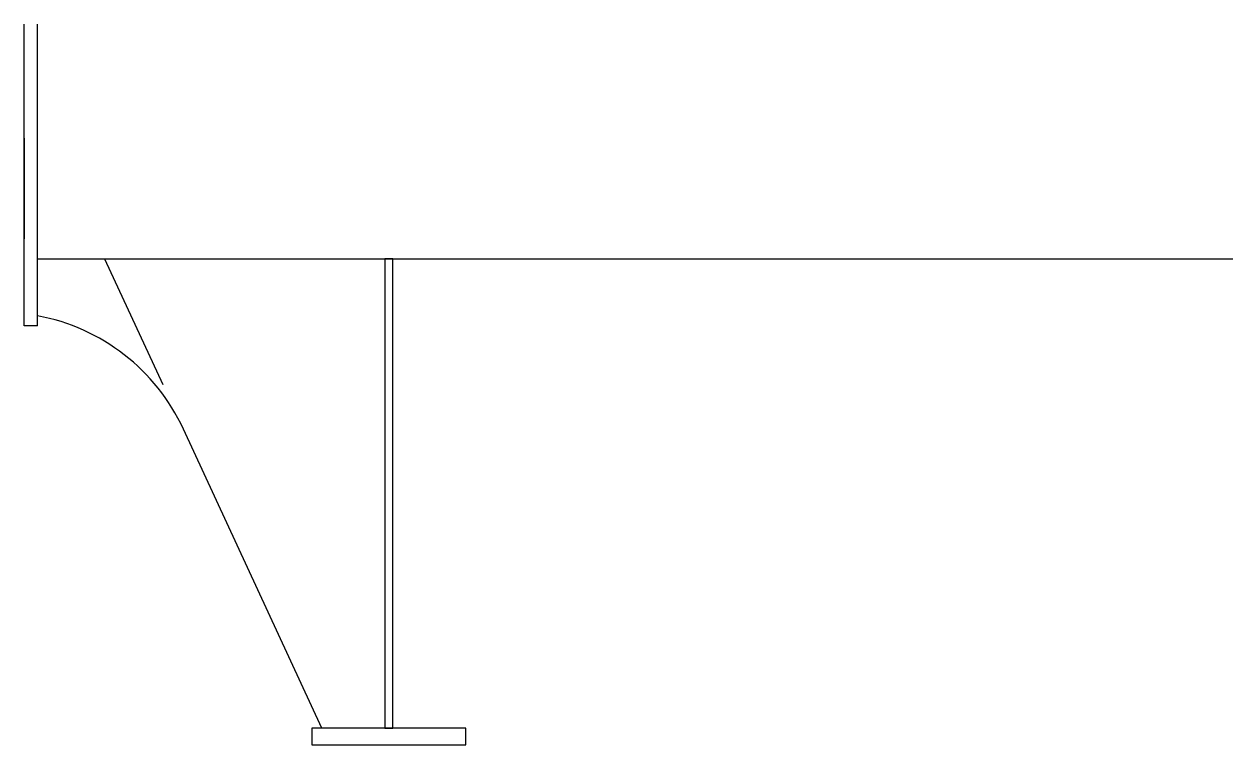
# Model space of a CAD drawing. Header units: metres. Extents: x -238363 to -234756, y -46449 to -44299.
import ezdxf

# ---------------------------------------------------------------- set-up
doc = ezdxf.new("R2010")
doc.units = ezdxf.units.M
for name, color, linetype in [('100-DF1', 7, 'Continuous'), ('200-CO3', 7, 'Continuous'), ('Plate _Visible', 7, 'Continuous'), ('粗实线', 7, 'Continuous')]:
    doc.layers.add(name, color=color, linetype=linetype)

msp = doc.modelspace()

# ---------------------------------------------------------------- linework, layer by layer
at = {"color": 7, "linetype": 'Continuous'}
for p, q in [((-238362.5, -45199.1), (-238362.5, -44299.1)), ((-238322.5, -45199.1), (-238322.5, -44299.1)), ((-238322.5, -45199.1), (-238362.5, -45199.1))]:
    msp.add_line(p, q, dxfattribs=at)
at = {"layer": '100-DF1', "color": 7, "linetype": 'Continuous'}
for p, q in [((-237262.5, -44999.1), (-237286.5, -44999.1)), ((-237286.5, -44999.1), (-237286.5, -46399.1)), ((-237262.5, -46399.1), (-237262.5, -44999.1)), ((-237044.5, -46399.1), (-237504.5, -46399.1)), ((-237504.5, -46399.1), (-237504.5, -46449.1)), ((-237286.5, -46399.1), (-237262.5, -46399.1)), ((-237044.5, -46449.1), (-237044.5, -46399.1)), ((-237504.5, -46449.1), (-237044.5, -46449.1))]:
    msp.add_line(p, q, dxfattribs=at)
at = {"layer": '200-CO3', "color": 7, "linetype": 'Continuous', "lineweight": 5}
msp.add_line((-238322.5, -44979.1), (-238322.5, -44864.4), dxfattribs=at)
at = {"layer": '200-CO3', "color": 7, "linetype": 'Continuous'}
for p, q in [((-238122.5, -44999.1), (-237949.2, -45373.7)), ((-237474.5, -46399.1), (-237887.5, -45507)), ((-237474.5, -46399.1), (-237887.5, -45507))]:
    msp.add_line(p, q, dxfattribs=at)
msp.add_arc((-238432, -45759.1), 600, 24.8374, 79.4933, dxfattribs=at)
at = {"layer": 'Plate _Visible', "color": 3, "linetype": 'Continuous'}
msp.add_line((-238322.5, -44999.1), (-234755.6, -44999.1), dxfattribs=at)
at = {"layer": '粗实线', "color": 252, "linetype": 'Continuous'}
for p, q in [((-238362.5, -44639.1), (-238362.5, -44939.2)), ((-238362.5, -45009.2), (-238362.5, -44969.2))]:
    msp.add_line(p, q, dxfattribs=at)

doc.saveas('drawing.dxf')
